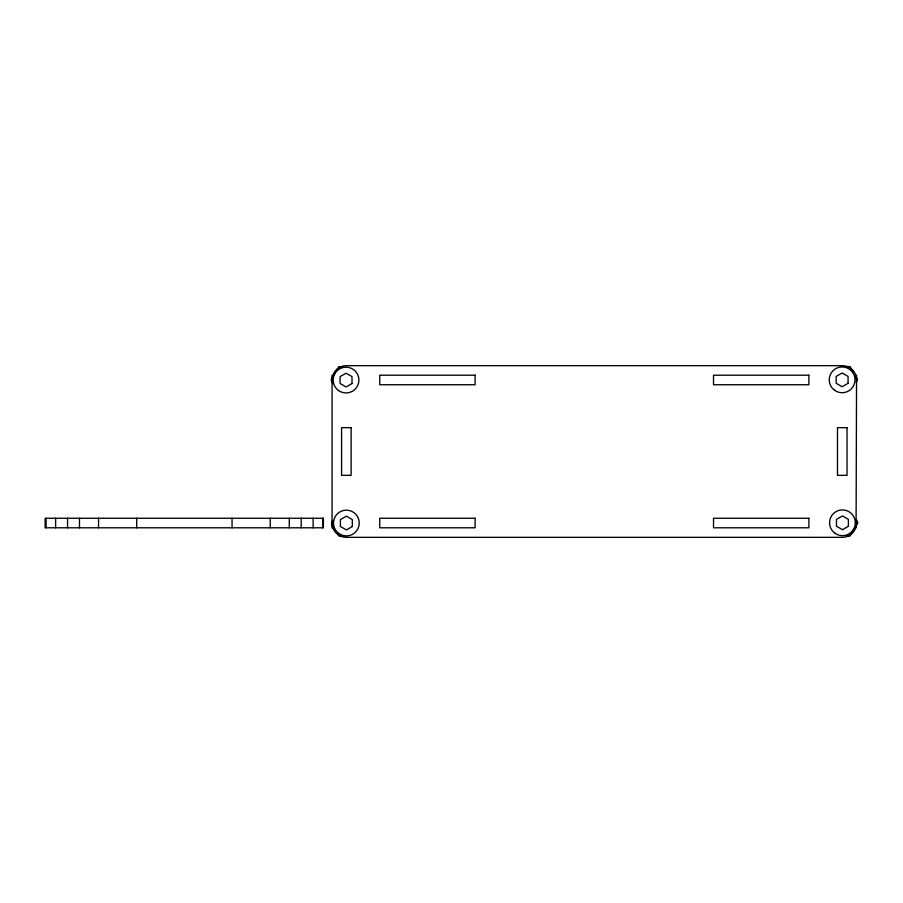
<?xml version="1.0" encoding="UTF-8"?>
<svg xmlns="http://www.w3.org/2000/svg" width="903" height="903" viewBox="0 0 903 903"><rect width="100%" height="100%" fill="white"/><g stroke="black" fill="none" stroke-linecap="round" stroke-linejoin="round"><path stroke-width="1.35" d="M331.638 379.384L331.638 380.287M856.992 380.287L855.818 377.341M334.674 373.515L331.153 379.621L332.925 383.583M337.022 369.451L339.043 366.9M336.909 370.23L339.472 366.72L343.005 366.72M332.654 520.534L331.412 523.029L332.654 525.523M856.292 382.093L857.534 379.599L856.292 377.104M850.265 535.445L851.45 533.402M855.547 526.302L857.308 522.329M852.511 532.149L849.904 535.727M853.098 531.133L854.272 529.102M856.608 525.038L857.85 522.544L856.608 520.049M850.378 535.49L847.127 535.897M846.1 366.483L850.062 366.663L853.358 372.025M845.626 366.72L849.588 366.9L851.71 370.23M338.986 366.957L342.519 366.957M333.963 527.792L332.056 527.792L332.056 379.971A14.301 14.301 0 0 1 346.357 365.67L842.296 365.67A14.301 14.301 0 0 1 856.563 380.016M856.078 527.792L856.563 375.208M847.601 535.66L849.96 535.66M342.847 536.134L338.885 535.964L337.35 533.639M332.056 375.208L332.056 379.294M322.664 518.254L322.664 527.792M313.127 518.254L313.127 527.792M301.207 518.254L301.207 527.792M289.287 518.254L289.287 527.792M270.211 518.254L270.211 527.792M232.06 518.254L232.06 527.792M136.703 518.254L136.703 527.792M98.551 518.254L98.551 527.792M79.475 518.254L79.475 527.792M67.556 518.254L67.556 527.792M55.636 518.254L55.636 527.792M46.098 518.254L46.098 527.792M856.563 523.029A14.301 14.301 0 0 1 842.262 537.33L346.357 537.33A14.301 14.301 0 0 1 332.056 523.029M352.001 383.515L346.097 386.981L340.07 383.515L340.07 376.63L346.097 373.221L352.001 376.63L352.001 383.515M352.317 526.46L346.413 529.937L340.397 526.46L340.397 519.586L346.413 516.177L352.317 519.586L352.317 526.46M848.075 383.267L842.172 386.744L836.155 383.267L836.155 376.393L842.172 372.984L848.075 376.393L848.075 383.267M848.391 526.223L842.488 529.7L836.471 526.223L836.471 519.349L842.488 515.94L848.391 519.349L848.391 526.223M475.102 375.208L379.734 375.208L379.734 384.746L475.102 384.746L475.102 375.208M808.885 375.208L713.517 375.208L713.517 384.746L808.885 384.746L808.885 375.208M351.12 427.661L341.582 427.661L341.582 475.339L351.12 475.339L351.12 427.661M847.025 427.661L837.487 427.661L837.487 475.339L847.025 475.339L847.025 427.661M323.398 518.254L45.15 518.254L45.15 527.792L323.398 527.792L323.398 518.254M475.102 518.254L379.734 518.254L379.734 527.792L475.102 527.792L475.102 518.254M808.885 518.254L713.517 518.254L713.517 527.792L808.885 527.792L808.885 518.254M834.575 390.277A12.879 12.879 0 0 0 854.927 381.145A12.879 12.879 0 0 0 836.844 368.085A12.879 12.879 0 0 0 834.575 390.277M834.903 533.221A12.879 12.879 0 0 0 855.243 524.09A12.879 12.879 0 0 0 837.16 511.042A12.879 12.879 0 0 0 834.903 533.221M338.501 390.514A12.879 12.879 0 0 0 358.841 381.382A12.879 12.879 0 0 0 340.758 368.322A12.879 12.879 0 0 0 338.501 390.514M338.817 533.459A12.879 12.879 0 0 0 359.168 524.327A12.879 12.879 0 0 0 341.086 511.279A12.879 12.879 0 0 0 338.817 533.459"/></g></svg>
